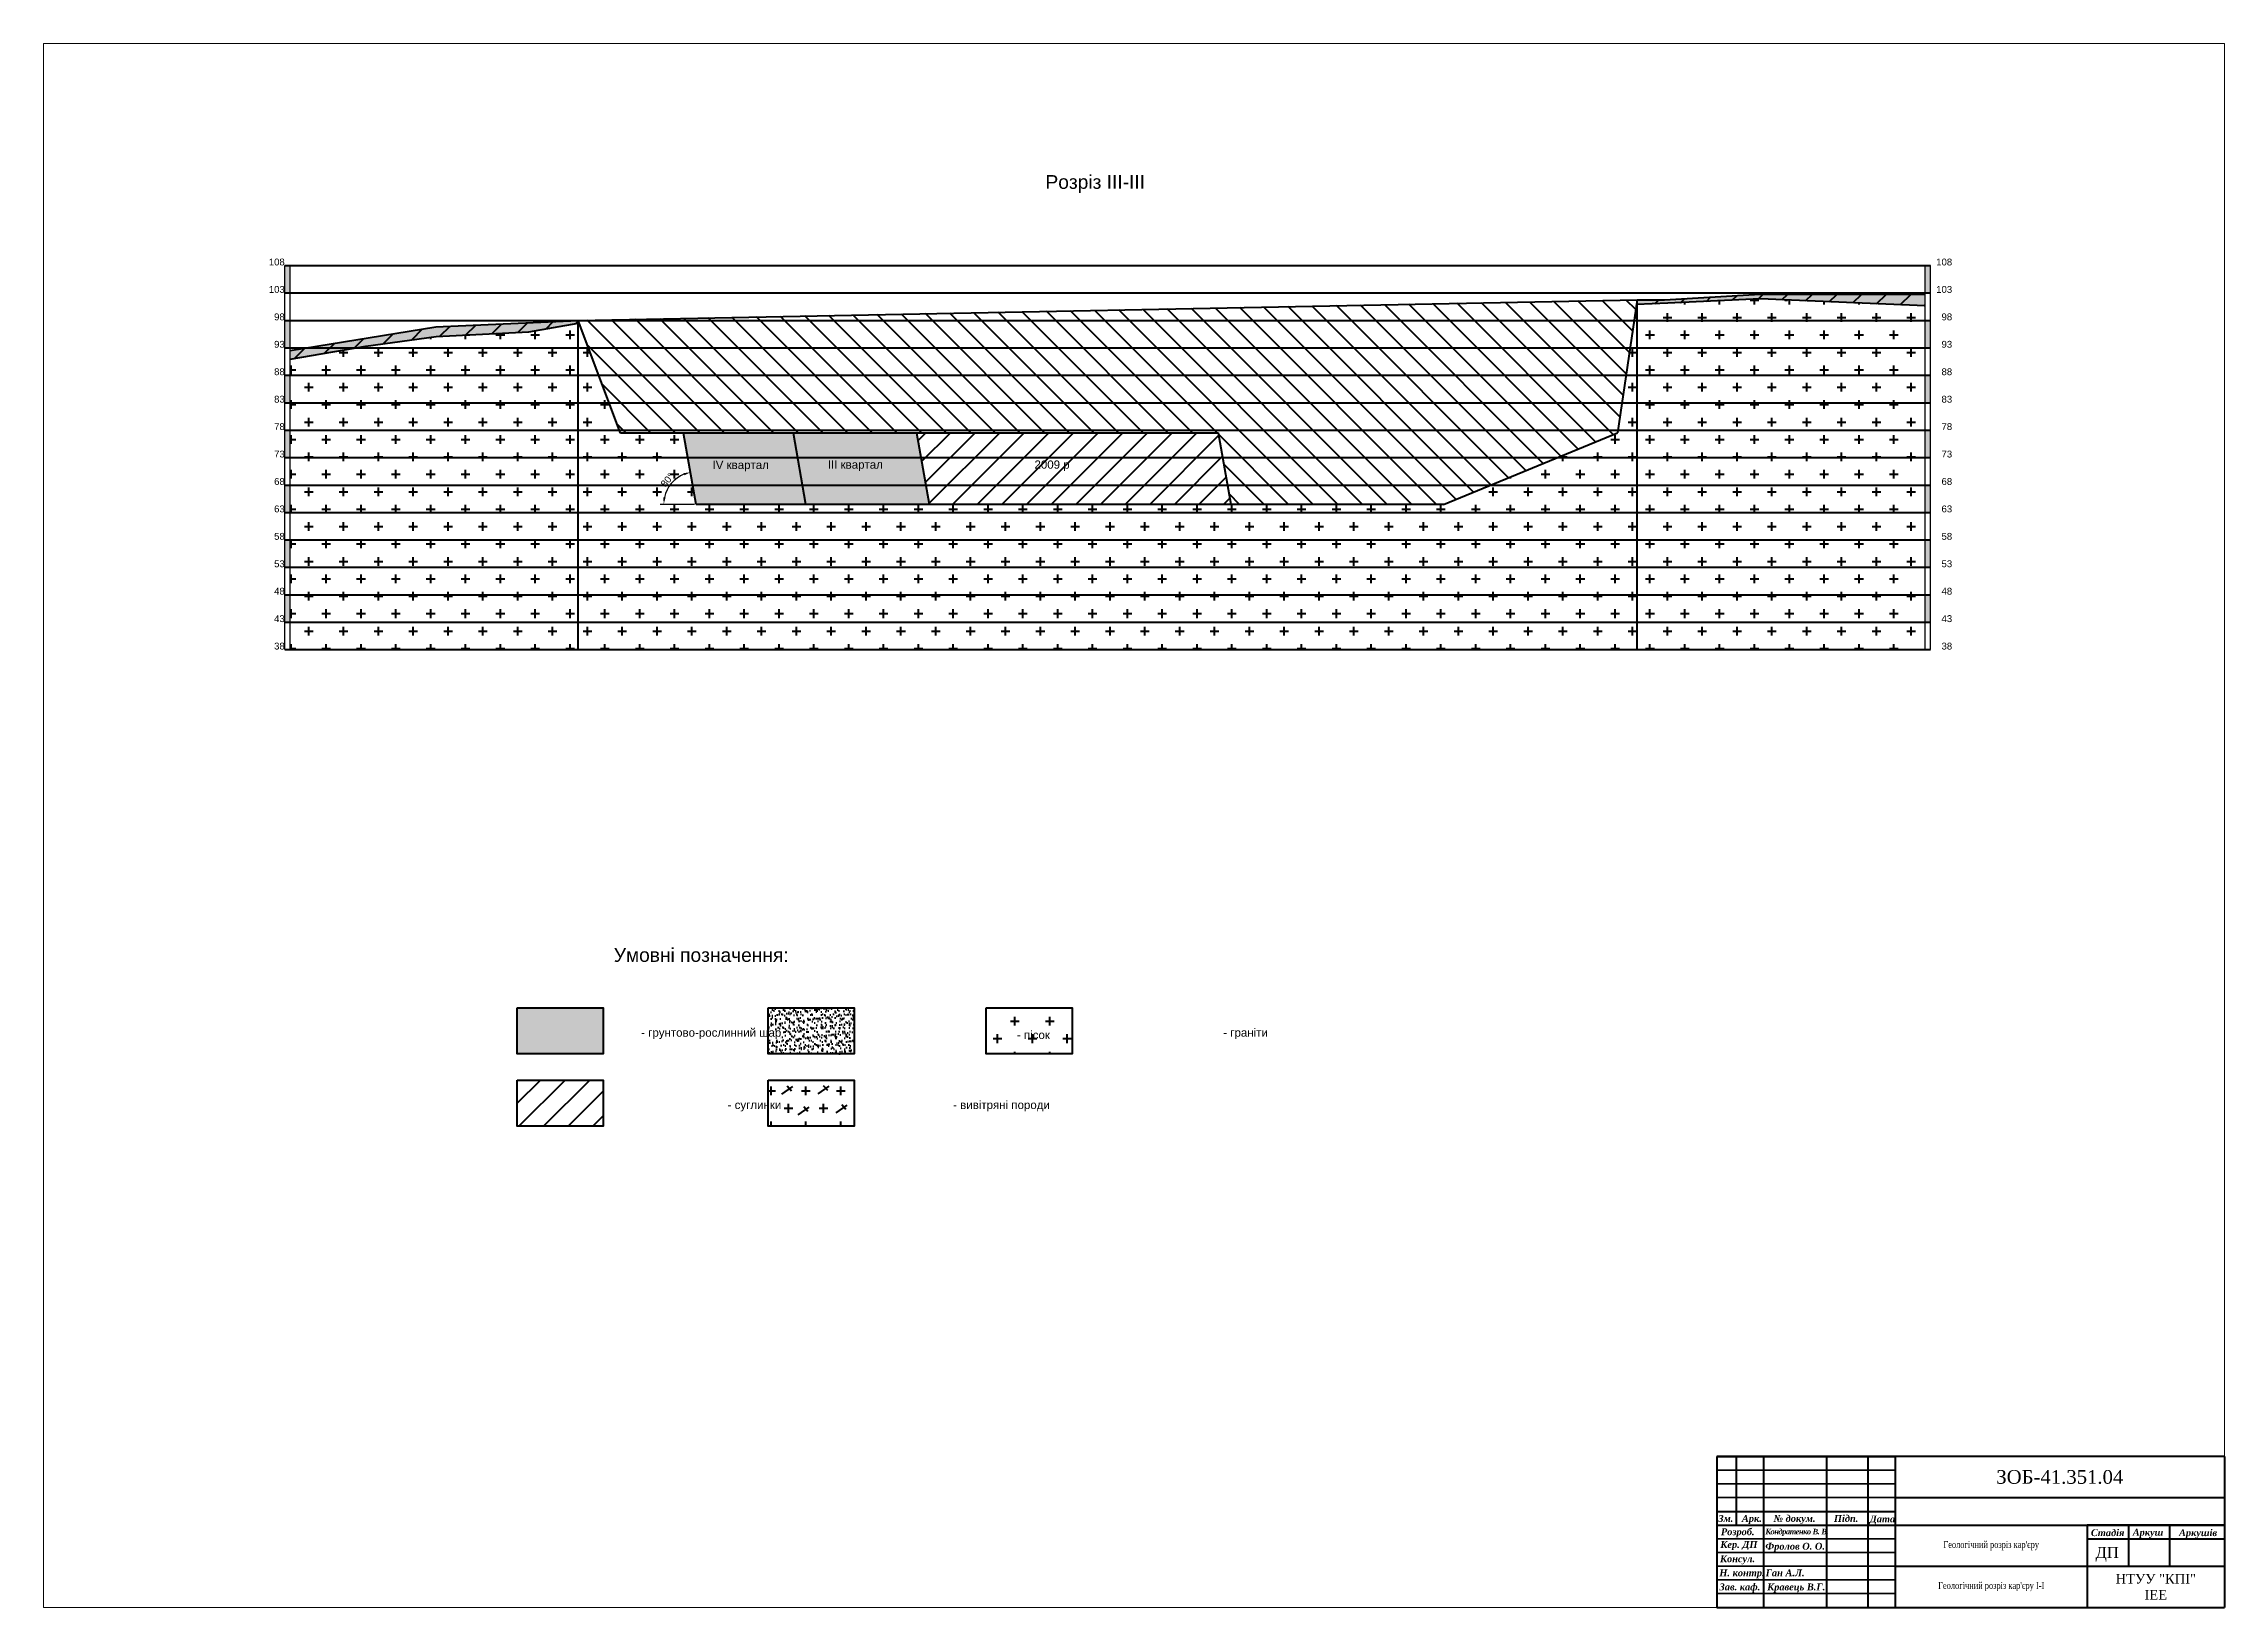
# Paper-space layout 'Лист1' of a CAD drawing. Header units: millimetres. Extents: x 30 to 825, y -10 to 560.
# The model-space entities are those that its viewports show. They can reach past a viewport. Long polylines and large blocks are cut down to what shows.
import ezdxf

# ---------------------------------------------------------------- set-up
doc = ezdxf.new("R2010")
doc.units = ezdxf.units.MM
for name, color, linetype, lineweight in [('Надписи', 7, 'Continuous', 30), ('Профиль', 160, 'Continuous', 100), ('Размеры', 1, 'Continuous', 15), ('Сетка', 254, 'Continuous', 50), ('Штамп1', 7, 'Continuous', 60), ('Штамп2', 7, 'Continuous', 35), ('Штриховка', 60, 'Continuous', 50)]:
    doc.layers.add(name, color=color, linetype=linetype, lineweight=lineweight)
doc.styles.get("Standard").update_dxf_attribs({"font": 'ARIAL.TTF'})
doc.styles.add('Times NR', font='TIMES.TTF', dxfattribs={"height": 2.5})
doc.dimstyles.new('ISO-25', dxfattribs={"dimtxt": 2.5, "dimasz": 2.5, "dimexe": 1.25, "dimexo": 0.625, "dimtad": 1, "dimtxsty": 'Standard', "dimcen": 2.5, "dimadec": 0, "dimazin": 0, "dimtfac": 1, "dimtmove": 0, "dimatfit": 3, "dimfxl": 0, "dimarcsym": 0})
pattern_1 = [(0, (-96.15, -167.374), (6.35, 6.35), [3.175, -9.525]), (90, (-94.5626, -168.9613), (-6.35, 6.35), [3.175, -9.525])]

# ---------------------------------------------------------------- blocks, each defined once
blk = doc.blocks.new('*D1')
at = {"color": 0, "lineweight": -2, "transparency": 16777216}
blk.add_line((201.38, 167.09), (188.89, 167.09), dxfattribs=at)
blk.add_arc((202, 167.09), 11.86, 112.09954, 167.90046, dxfattribs=at)
at = {"color": 0, "transparency": 16777216}
for points in [[(197.42, 178.48), (197.65, 177.68), (199.94, 178.77)], [(190.82, 169.53), (189.99, 169.62), (190.14, 167.09)]]:
    blk.add_solid(points, dxfattribs=at)
at = {"layer": 'Defpoints', "color": 0, "transparency": 16777216}
for p in [(197.42, 193.09), (194.92, 176.6), (202, 167.09), (202, 167.09), (474.44, 167.09)]:
    blk.add_point(p, dxfattribs=at)
at = {"color": 0, "transparency": 16777216, "insert": (191.46, 175.94), "char_height": 2.5, "attachment_point": 5, "rotation": 50}
blk.add_mtext('80°', dxfattribs=at)

msp = doc.modelspace()

# ---------------------------------------------------------------- hatches: boundary and pattern name
h = msp.add_hatch(color=256)
h.dxf.hatch_style = 1
h.paths.add_polyline_path([(54, 254.138), (52, 254.138), (52, 244.138), (54, 244.138)])
h.paths.add_polyline_path([(54, 234.138), (52, 234.138), (52, 224.138), (54, 224.138)])
h.paths.add_polyline_path([(54, 214.138), (52, 214.138), (52, 204.138), (54, 204.138)])
h.paths.add_polyline_path([(54, 194.138), (52, 194.138), (52, 184.138), (54, 184.138)])
h.paths.add_polyline_path([(54, 174.138), (52, 174.138), (52, 164.138), (54, 164.138)])
h.paths.add_polyline_path([(54, 154.138), (52, 154.138), (52, 144.138), (54, 144.138)])
h.paths.add_polyline_path([(54, 134.138), (52, 134.138), (52, 124.138), (54, 124.138)])
h = msp.add_hatch(color=256)
h.dxf.hatch_style = 1
h.paths.add_polyline_path([(652, 254.138), (650, 254.138), (650, 244.138), (652, 244.138)])
h.paths.add_polyline_path([(652, 234.138), (650, 234.138), (650, 224.138), (652, 224.138)])
h.paths.add_polyline_path([(652, 214.138), (650, 214.138), (650, 204.138), (652, 204.138)])
h.paths.add_polyline_path([(652, 194.138), (650, 194.138), (650, 184.138), (652, 184.138)])
h.paths.add_polyline_path([(652, 174.138), (650, 174.138), (650, 164.138), (652, 164.138)])
h.paths.add_polyline_path([(652, 154.138), (650, 154.138), (650, 144.138), (652, 144.138)])
h.paths.add_polyline_path([(652, 134.138), (650, 134.138), (650, 124.138), (652, 124.138)])
at = {"layer": 'Штриховка', "transparency": 33554534}
h = msp.add_hatch(color=256, dxfattribs=at)
h.dxf.hatch_style = 1
h.paths.add_polyline_path([(78.077, 224.138), (60.132, 224.138), (54, 223.138), (54, 220.036)])
h.paths.add_polyline_path([(107.175, 228.265), (141.025, 229.991), (159, 233.149), (159, 234.138), (107.072, 231.793), (60.132, 224.138), (78.077, 224.138), (81.583, 224.735)])
h.paths.add_polyline_path([(589.845, 241.952), (650, 239.489), (650, 243.76), (589.845, 243.76), (555, 241.638), (545, 241.638), (545, 239.906), (556.255, 240.378)])
at = {"layer": 'Штриховка'}
h = msp.add_hatch(dxfattribs=at)
h.set_pattern_fill('LINE', scale=2, angle=45)
h.set_pattern_definition([(45, (0, -50.862), (-4.49013, 4.49013), [])])
h.paths.add_polyline_path([(159, 233.149), (159, 234.138), (107.072, 231.793), (60.132, 224.138), (78.077, 224.138), (81.583, 224.735), (107.175, 228.265), (141.025, 229.991)])
h.paths.add_polyline_path([(78.077, 224.138), (60.132, 224.138), (54, 223.138), (54, 220.036)])
h.paths.add_polyline_path([(650, 243.76), (589.845, 243.76), (555, 241.638), (545, 241.638), (545, 239.906), (556.255, 240.378), (589.845, 241.952), (650, 239.489)])
h = msp.add_hatch(dxfattribs=at)
h.set_pattern_fill('CROSS', color=256)
h.set_pattern_definition([(0, (2, 89.138), (6.35, 6.35), [3.175, -9.525]), (90, (3.5875, 87.5504), (-6.35, 6.35), [3.175, -9.525])])
h.paths.add_polyline_path([(159, 233.149), (141.025, 229.991), (107.175, 228.265), (81.583, 224.735), (78.077, 224.138), (159, 224.138)])
h.paths.add_polyline_path([(159, 224.138), (78.077, 224.138), (54, 220.036), (54, 214.138), (159, 214.138)])
h.paths.add_polyline_path([(159, 214.138), (54, 214.138), (54, 204.138), (159, 204.138)])
h.paths.add_polyline_path([(159, 204.138), (54, 204.138), (54, 194.138), (159, 194.138)])
h.paths.add_polyline_path([(159, 194.138), (54, 194.138), (54, 184.138), (159, 184.138)])
h.paths.add_polyline_path([(159, 184.138), (54, 184.138), (54, 174.138), (159, 174.138)])
h.paths.add_polyline_path([(159, 174.138), (54, 174.138), (54, 164.138), (159, 164.138)])
h.paths.add_polyline_path([(159, 164.138), (54, 164.138), (54, 154.138), (159, 154.138)])
h.paths.add_polyline_path([(159, 154.138), (54, 154.138), (54, 144.138), (159, 144.138)])
h.paths.add_polyline_path([(159, 144.138), (54, 144.138), (54, 134.138), (159, 134.138)])
h.paths.add_polyline_path([(159, 134.138), (54, 134.138), (54, 124.138), (159, 124.138)])
h.paths.add_polyline_path([(159, 124.138), (54, 124.138), (54, 114.138), (159, 114.138)])
h.paths.add_polyline_path([(159, 234.138), (159, 224.138), (162.755, 224.138)])
h.paths.add_polyline_path([(162.755, 224.138), (159, 224.138), (159, 214.138), (166.511, 214.138)])
h.paths.add_polyline_path([(166.511, 214.138), (159, 214.138), (159, 204.138), (170.266, 204.138)])
h.paths.add_polyline_path([(170.266, 204.138), (159, 204.138), (159, 194.138), (174.022, 194.138)])
h.paths.add_polyline_path([(197.415, 193.09), (174.415, 193.09), (174.022, 194.138), (159, 194.138), (159, 184.138), (198.994, 184.138)])
h.paths.add_polyline_path([(198.994, 184.138), (159, 184.138), (159, 174.138), (200.757, 174.138)])
h.paths.add_polyline_path([(200.757, 174.138), (159, 174.138), (159, 164.138), (545, 164.138), (545, 174.138), (491.589, 174.138), (474.437, 167.09), (202, 167.09)])
h.paths.add_polyline_path([(545, 164.138), (159, 164.138), (159, 154.138), (545, 154.138)])
h.paths.add_polyline_path([(545, 154.138), (159, 154.138), (159, 144.138), (545, 144.138)])
h.paths.add_polyline_path([(545, 144.138), (159, 144.138), (159, 134.138), (545, 134.138)])
h.paths.add_polyline_path([(545, 134.138), (159, 134.138), (159, 124.138), (545, 124.138)])
h.paths.add_polyline_path([(545, 124.138), (159, 124.138), (159, 114.138), (545, 114.138)])
h.paths.add_polyline_path([(650, 124.138), (545, 124.138), (545, 114.138), (650, 114.138)])
h.paths.add_polyline_path([(650, 134.138), (545, 134.138), (545, 124.138), (650, 124.138)])
h.paths.add_polyline_path([(650, 144.138), (545, 144.138), (545, 134.138), (650, 134.138)])
h.paths.add_polyline_path([(650, 154.138), (545, 154.138), (545, 144.138), (650, 144.138)])
h.paths.add_polyline_path([(650, 164.138), (545, 164.138), (545, 154.138), (650, 154.138)])
h.paths.add_polyline_path([(650, 174.138), (545, 174.138), (545, 164.138), (650, 164.138)])
h.paths.add_polyline_path([(650, 184.138), (545, 184.138), (545, 174.138), (650, 174.138)])
h.paths.add_polyline_path([(545, 184.138), (515.926, 184.138), (491.589, 174.138), (545, 174.138)])
h.paths.add_polyline_path([(545, 194.138), (538, 194.138), (537.854, 193.149), (515.926, 184.138), (545, 184.138)])
h.paths.add_polyline_path([(650, 194.138), (545, 194.138), (545, 184.138), (650, 184.138)])
h.paths.add_polyline_path([(650, 204.138), (545, 204.138), (545, 194.138), (650, 194.138)])
h.paths.add_polyline_path([(545, 204.138), (539.474, 204.138), (538, 194.138), (545, 194.138)])
h.paths.add_polyline_path([(545, 214.138), (540.947, 214.138), (539.474, 204.138), (545, 204.138)])
h.paths.add_polyline_path([(650, 214.138), (545, 214.138), (545, 204.138), (650, 204.138)])
h.paths.add_polyline_path([(650, 224.138), (545, 224.138), (545, 214.138), (650, 214.138)])
h.paths.add_polyline_path([(545, 224.138), (542.421, 224.138), (540.947, 214.138), (545, 214.138)])
h.paths.add_polyline_path([(650, 234.138), (545, 234.138), (545, 224.138), (650, 224.138)])
h.paths.add_polyline_path([(545, 234.138), (543.895, 234.138), (542.421, 224.138), (545, 224.138)])
h.paths.add_polyline_path([(650, 239.489), (589.845, 241.952), (556.255, 240.378), (545, 239.906), (545, 234.138), (650, 234.138)])
h.paths.add_polyline_path([(545, 239.906), (544.743, 239.896), (543.895, 234.138), (545, 234.138)])
h = msp.add_hatch(dxfattribs=at)
h.set_pattern_fill('LINE', scale=2, angle=135)
h.set_pattern_definition([(135, (2, 89.138), (-4.49013, -4.49013), [])])
h.paths.add_polyline_path([(545, 241.638), (159, 234.138), (543.895, 234.138)])
h.paths.add_polyline_path([(543.895, 234.138), (159, 234.138), (162.755, 224.138), (542.421, 224.138)])
h.paths.add_polyline_path([(542.421, 224.138), (162.755, 224.138), (166.511, 214.138), (540.947, 214.138)])
h.paths.add_polyline_path([(540.947, 214.138), (166.511, 214.138), (170.266, 204.138), (539.474, 204.138)])
h.paths.add_polyline_path([(539.474, 204.138), (170.266, 204.138), (174.022, 194.138), (538, 194.138)])
h.paths.add_polyline_path([(537.854, 193.149), (538, 194.138), (174.022, 194.138), (174.415, 193.09), (197.415, 193.09), (392.415, 193.09), (393.994, 184.138), (515.926, 184.138)])
h.paths.add_polyline_path([(515.926, 184.138), (393.994, 184.138), (395.757, 174.138), (491.589, 174.138)])
h.paths.add_polyline_path([(491.589, 174.138), (395.757, 174.138), (397, 167.09), (474.437, 167.09)])
at = {"layer": 'Штриховка', "true_color": 0xffc7d5}
h = msp.add_hatch(color=254, dxfattribs=at)
h.dxf.hatch_style = 1
h.paths.add_polyline_path([(237.415, 193.09), (197.415, 193.09), (198.994, 184.138), (238.994, 184.138)])
h.paths.add_polyline_path([(238.994, 184.138), (198.994, 184.138), (200.757, 174.138), (240.757, 174.138)])
h.paths.add_polyline_path([(240.757, 174.138), (200.757, 174.138), (202, 167.09), (242, 167.09)])
at = {"layer": 'Штриховка'}
h = msp.add_hatch(color=91, dxfattribs=at)
h.dxf.hatch_style = 1
h.paths.add_polyline_path([(282.415, 193.09), (237.415, 193.09), (238.994, 184.138), (283.994, 184.138)])
h.paths.add_polyline_path([(283.994, 184.138), (238.994, 184.138), (240.757, 174.138), (285.757, 174.138)])
h.paths.add_polyline_path([(285.757, 174.138), (240.757, 174.138), (242, 167.09), (287, 167.09)])
h = msp.add_hatch(dxfattribs=at)
h.set_pattern_fill('LINE', scale=2, angle=45)
h.set_pattern_definition([(45, (2, 89.138), (-4.49013, 4.49013), [])])
h.paths.add_polyline_path([(392.415, 193.09), (282.415, 193.09), (283.994, 184.138), (393.994, 184.138)])
h.paths.add_polyline_path([(393.994, 184.138), (283.994, 184.138), (285.757, 174.138), (395.757, 174.138)])
h.paths.add_polyline_path([(395.757, 174.138), (285.757, 174.138), (287, 167.09), (397, 167.09)])
h = msp.add_hatch(color=91, dxfattribs=at)
h.dxf.hatch_style = 1
h.paths.add_polyline_path([(136.771, -16.386), (136.771, -33.223), (168.072, -33.223), (168.072, -16.386)])
h = msp.add_hatch(dxfattribs=at)
h.set_pattern_fill('AR-SAND', scale=0.05)
h.set_pattern_definition([(37.5, (-96.15, -167.3738), (-0.080002, 2.447066), [0, -1.9304, 0, -2.159, 0, -2.06375]), (7.5, (-96.15, -167.3738), (2.247616, 3.584126), [0, -1.0414, 0, -1.7399, 0, -0.66675]), (327.5, (-97.7122, -167.3738), (3.954962, 0.007186), [0, -0.635, 0, -2.286, 0, -2.9845]), (317.5, (-97.712, -167.3738), (3.817782, 1.114647), [0, -0.3175, 0, -1.4986, 0, -1.7145])])
h.paths.add_polyline_path([(228.217, -16.386), (228.217, -33.223), (259.519, -33.223), (259.519, -16.386)])
h = msp.add_hatch(dxfattribs=at)
h.set_pattern_fill('CROSS', color=256)
h.set_pattern_definition(pattern_1)
h.paths.add_polyline_path([(307.7, -16.386), (307.7, -33.223), (339.002, -33.223), (339.002, -16.386)])
h = msp.add_hatch(dxfattribs=at)
h.set_pattern_fill('LINE', scale=2, angle=45)
h.set_pattern_definition([(45, (-96.15, -167.374), (-4.49013, 4.49013), [])])
h.paths.add_polyline_path([(136.771, -42.75), (136.771, -59.587), (168.072, -59.587), (168.072, -42.75)])
h = msp.add_hatch(dxfattribs=at)
h.set_pattern_fill('CROSS', color=256)
h.set_pattern_definition(pattern_1)
h.paths.add_polyline_path([(228.217, -42.75), (228.217, -59.587), (259.519, -59.587), (259.519, -42.75)])

# ---------------------------------------------------------------- linework, layer by layer
for p, q in [((52, 114.138), (52, 254.138)), ((54, 114.138), (54, 254.138)), ((650, 114.138), (650, 254.138)), ((652, 114.138), (652, 254.138))]:
    msp.add_line(p, q)
at = {"layer": 'Профиль'}
for p, q in [((159, 234.138), (545, 241.638)), ((545, 241.638), (537.854, 193.149)), ((545, 114.138), (545, 241.638)), ((545, 241.638), (555, 241.638)), ((555, 241.638), (589.845, 243.76)), ((589.845, 243.76), (650, 243.76)), ((54, 223.138), (107.072, 231.793)), ((107.072, 231.793), (159, 234.138)), ((159, 114.138), (159, 234.138)), ((174.415, 193.09), (159, 234.138)), ((197.415, 193.09), (174.415, 193.09)), ((392.415, 193.09), (197.415, 193.09)), ((202, 167.09), (197.415, 193.09)), ((242, 167.09), (237.415, 193.09)), ((287, 167.09), (282.415, 193.09)), ((397, 167.09), (392.415, 193.09)), ((474.437, 167.09), (537.854, 193.149)), ((474.437, 167.09), (202, 167.09)), ((159, 114.138), (545, 114.138))]:
    msp.add_line(p, q, dxfattribs=at)
at = {"layer": 'Сетка'}
for p, q in [((52, 254.138), (652, 254.138)), ((52, 244.138), (652, 244.138)), ((52, 234.138), (652, 234.138)), ((52, 224.138), (652, 224.138)), ((52, 214.138), (652, 214.138)), ((52, 204.138), (652, 204.138)), ((52, 194.138), (652, 194.138)), ((52, 184.138), (652, 184.138)), ((52, 174.138), (652, 174.138)), ((52, 164.138), (652, 164.138)), ((52, 154.138), (652, 154.138)), ((52, 144.138), (652, 144.138)), ((52, 134.138), (652, 134.138)), ((52, 124.138), (652, 124.138)), ((52, 114.138), (652, 114.138))]:
    msp.add_line(p, q, dxfattribs=at)
at = {"layer": 'Штриховка'}
for p, q in [((556.255, 240.378), (544.743, 239.896)), ((589.845, 241.952), (556.255, 240.378)), ((650, 239.489), (589.845, 241.952)), ((141.025, 229.991), (159, 233.149)), ((54, 220.036), (81.583, 224.735)), ((81.583, 224.735), (107.175, 228.265)), ((107.175, 228.265), (141.025, 229.991)), ((233.162, -47.917), (237.212, -45.136)), ((236.705, -46.78), (235.187, -45.01)), ((246.404, -47.731), (250.454, -44.95)), ((249.948, -46.593), (248.429, -44.824)), ((239.153, -55.419), (243.203, -52.638)), ((242.697, -54.281), (241.178, -52.511)), ((252.994, -54.687), (257.044, -51.906)), ((256.538, -53.549), (255.019, -51.779))]:
    msp.add_line(p, q, dxfattribs=at)
for points in [[(136.771, -16.386), (168.072, -16.386), (168.072, -33.223), (136.771, -33.223)], [(228.217, -16.386), (259.519, -16.386), (259.519, -33.223), (228.217, -33.223)], [(307.7, -16.386), (339.002, -16.386), (339.002, -33.223), (307.7, -33.223)], [(136.771, -42.75), (168.072, -42.75), (168.072, -59.587), (136.771, -59.587)], [(228.217, -42.75), (259.519, -42.75), (259.519, -59.587), (228.217, -59.587)]]:
    msp.add_lwpolyline(points, close=True, dxfattribs=at)

# ---------------------------------------------------------------- texts
at = {"attachment_point": 9}
for s, width, insert, char_height in [('108', 7.85278, (52, 254.138), 2.5), ('108', 7.85278, (659.853, 254.138), 2.5), ('103', 7.85278, (52, 244.138), 2.5), ('103', 7.85278, (659.853, 244.138), 2.5), ('98', 7.85278, (52, 234.138), 2.5), ('98', 7.85278, (659.853, 234.138), 2.5), ('93', 7.85278, (52, 224.138), 2.5), ('93', 7.85278, (659.853, 224.138), 2.5), ('88', 7.85278, (52, 214.138), 2.5), ('88', 7.85278, (659.853, 214.138), 2.5), ('83', 7.85278, (52, 204.138), 2.5), ('83', 7.85278, (659.853, 204.138), 2.5), ('78', 7.85278, (52, 194.138), 2.5), ('78', 7.85278, (659.853, 194.138), 2.5), ('73', 7.85278, (52, 184.138), 2.5), ('IV квартал', 22.26289, (228.479, 179.061), 3), ('ІІІ квартал', 23.70586, (270.043, 179.186), 3), ('2009 р', 14.49084, (338.13, 179.186), 3), ('73', 7.85278, (659.853, 184.138), 2.5), ('68', 7.85278, (52, 174.138), 2.5), ('68', 7.85278, (659.853, 174.138), 2.5), ('63', 7.85278, (52, 164.138), 2.5), ('63', 7.85278, (659.853, 164.138), 2.5), ('58', 7.85278, (52, 154.138), 2.5), ('58', 7.85278, (659.853, 154.138), 2.5), ('53', 7.85278, (52, 144.138), 2.5), ('53', 7.85278, (659.853, 144.138), 2.5), ('48', 7.85278, (52, 134.138), 2.5), ('48', 7.85278, (659.853, 134.138), 2.5), ('43', 7.85278, (52, 124.138), 2.5), ('43', 7.85278, (659.853, 124.138), 2.5), ('38', 7.85278, (52, 114.138), 2.5), ('38', 7.85278, (659.853, 114.138), 2.5), ('- грунтово-рослинний шар', 60.27081, (233.001, -27.856), 3), ('- граніти', 67.72723, (410.404, -27.856), 3), ('- пісок', 67.72723, (330.921, -27.856), 3), ('- суглинки', 60.72651, (233.001, -54.22), 3), ('- вивітряні породи', 67.72723, (330.921, -54.22), 3)]:
    msp.add_mtext_dynamic_manual_height_columns(s, width=width, gutter_width=12.5, heights=[0], dxfattribs=dict(at, insert=insert, char_height=char_height))
at = {"layer": 'Штриховка', "char_height": 5, "width": 112.06902, "attachment_point": 1}
for s, insert in [('Розріз ІІІ-ІІІ', (329.315, 287.097)), ('Умовні позначення:', (171.946, 5.318))]:
    msp.add_mtext(s, dxfattribs=dict(at, insert=insert))

# ---------------------------------------------------------------- dimensions: what is measured, and where the dimension line sits
dim = msp.add_angular_dim_2l(base=(194.917, 176.603), line1=((474.437, 167.09), (202, 167.09)), line2=((202, 167.09), (197.415, 193.09)), dimstyle='ISO-25')
dim.commit()
dim.dimension.update_dxf_attribs({"geometry": '*D1', "text_midpoint": (191.458, 175.936)})

psp = doc.layouts.new('Лист1')

# ---------------------------------------------------------------- linework, layer by layer
psp.add_lwpolyline([(640, 45), (705, 45)])
at = {"layer": 'Размеры', "ltscale": 5}
psp.add_line((784.99, 5.09), (784.99, 5.25), dxfattribs=at)
at = {"layer": 'Штамп1'}
for p, q in [((825, 45), (640, 45)), ((640, 45), (640, -10)), ((640, 45), (705, 45)), ((647, 45), (647, 20)), ((657, 45), (657, -10)), ((680, 45), (680, -10)), ((695, 45), (695, -10)), ((705, 45), (705, -10)), ((825, 45), (825, -10)), ((640, 25), (705, 25)), ((705, 30), (825, 30)), ((640, 20), (825, 20)), ((775, 20.13), (775, -9.87)), ((825, 20), (775, 20)), ((775, 20), (790, 20)), ((790, 20), (790, 5)), ((805, 20), (805, 5)), ((775, 15), (825, 15)), ((705, 5), (825, 5)), ((640, -10), (825, -10))]:
    psp.add_line(p, q, dxfattribs=at)
at = {"layer": 'Штамп2'}
for p, q in [((640, 40), (705, 40)), ((640, 35), (705, 35)), ((640, 30), (705, 30)), ((640, 15), (705, 15)), ((640, 10), (705, 10)), ((640, 5), (705, 5)), ((640, 0), (705, 0)), ((640, -5), (705, -5))]:
    psp.add_line(p, q, dxfattribs=at)

# ---------------------------------------------------------------- texts
at = {"lineweight": 25, "attachment_point": 5}
for s, insert, char_height, width in [('{\\fTimes New Roman Cyr|b0|i0|c204|p18;ЗОБ-\\fTimes New Roman Cyr|b0|i0|c0|p18;4\\fTimes New Roman Cyr|b0|i0|c204|p18;1.\\fTimes New Roman Cyr|b0|i0|c0|p18;351\\fTimes New Roman Cyr|b0|i0|c204|p18;.0\\fTimes New Roman Cyr|b0|i0|c0|p18;4}', (765, 37.5), 5, 120), ("{\\fTimes New Roman Cyr|b0|i0|c204|p18;\\W0.8;Геологічний розріз кар'єру }", (740, 12.5), 2.5, 70), ('{\\fTimes New Roman|b0|i0|c204|p18;НТУУ "КПІ"\\PІЕЕ}', (800, -2.5), 3.5, 50), ("{\\fTimes New Roman Cyr|b0|i0|c204|p18;\\W0.8;Геологічний розріз кар'єру І-І}", (740, -2.43), 2.5, 70)]:
    psp.add_mtext(s, dxfattribs=dict(at, insert=insert, char_height=char_height, width=width))
at = {"layer": 'Надписи', "ltscale": 2, "insert": (778.04, 12.02), "char_height": 4, "attachment_point": 1, "style": 'Times NR'}
psp.add_mtext('{\\fTimes New Roman|b0|i0|c204|p18;ДП}', dxfattribs=at)
at = {"layer": 'Штамп2', "ltscale": 2, "attachment_point": 1, "style": 'Times NR'}
for s, insert, char_height in [('{\\fTimes New Roman|b1|i1|c204|p18;Зм.}', (640.52, 23.66), 2.5), ('{\\fTimes New Roman|b1|i1|c204|p18;Розроб.}', (641.45, 18.82), 2.5), ('{\\fTimes New Roman|b1|i1|c204|p18;Арк.}', (649.1, 23.66), 2.5), ('{\\fTimes New Roman|b1|i1|c204|p18;\\T0.9;Кондратенко В. В.}', (657.67, 18.64), 2), ('{\\fTimes New Roman|b1|i1|c204|p18;№ докум.}', (660.65, 23.66), 2.5), ('{\\fTimes New Roman|b1|i1|c204|p18;Підп.}', (682.65, 23.66), 2.5), ('{\\fTimes New Roman|b1|i1|c204|p18;Дата}', (695.7, 23.48), 2.5), ('{\\fTimes New Roman|b1|i1|c204|p18;Стадія}', (776.33, 18.48), 2.5), ('{\\fTimes New Roman|b1|i1|c204|p18;Аркуш}', (791.58, 18.63), 2.5), ('{\\fTimes New Roman|b1|i1|c204|p18;Аркушів}', (808.45, 18.48), 2.5), ('{\\fTimes New Roman|b1|i1|c204|p18;Консул.}', (641.12, 8.98), 2.5), ('{\\fTimes New Roman|b1|i1|c204|p18;Кер. ДП}', (641.26, 14.17), 2.5), ('{\\fTimes New Roman|b1|i1|c204|p18;Фролов О. О.}', (657.67, 13.54), 2.5), ('{\\fTimes New Roman|b1|i1|c204|p18;Н. контр.}', (640.89, 3.84), 2.5), ('{\\fTimes New Roman|b1|i1|c204|p18;Ган А.Л.}', (657.77, 3.84), 2.5), ('{\\fTimes New Roman|b1|i1|c204|p18;Зав. каф.}', (640.95, -1.29), 2.5), ('{\\fTimes New Roman|b1|i1|c204|p18;Кравець В.Г.}', (658.32, -1.29), 2.5)]:
    psp.add_mtext(s, dxfattribs=dict(at, insert=insert, char_height=char_height))

# ---------------------------------------------------------------- viewports
at = {"layer": '0', "lineweight": 25, "view_target_point": (367.5, 90)}
psp.add_viewport(center=(427.5, 275), size=(795, 570), view_center_point=(-5.911, -39.975), view_height=570, dxfattribs=at)

doc.saveas('drawing.dxf')
